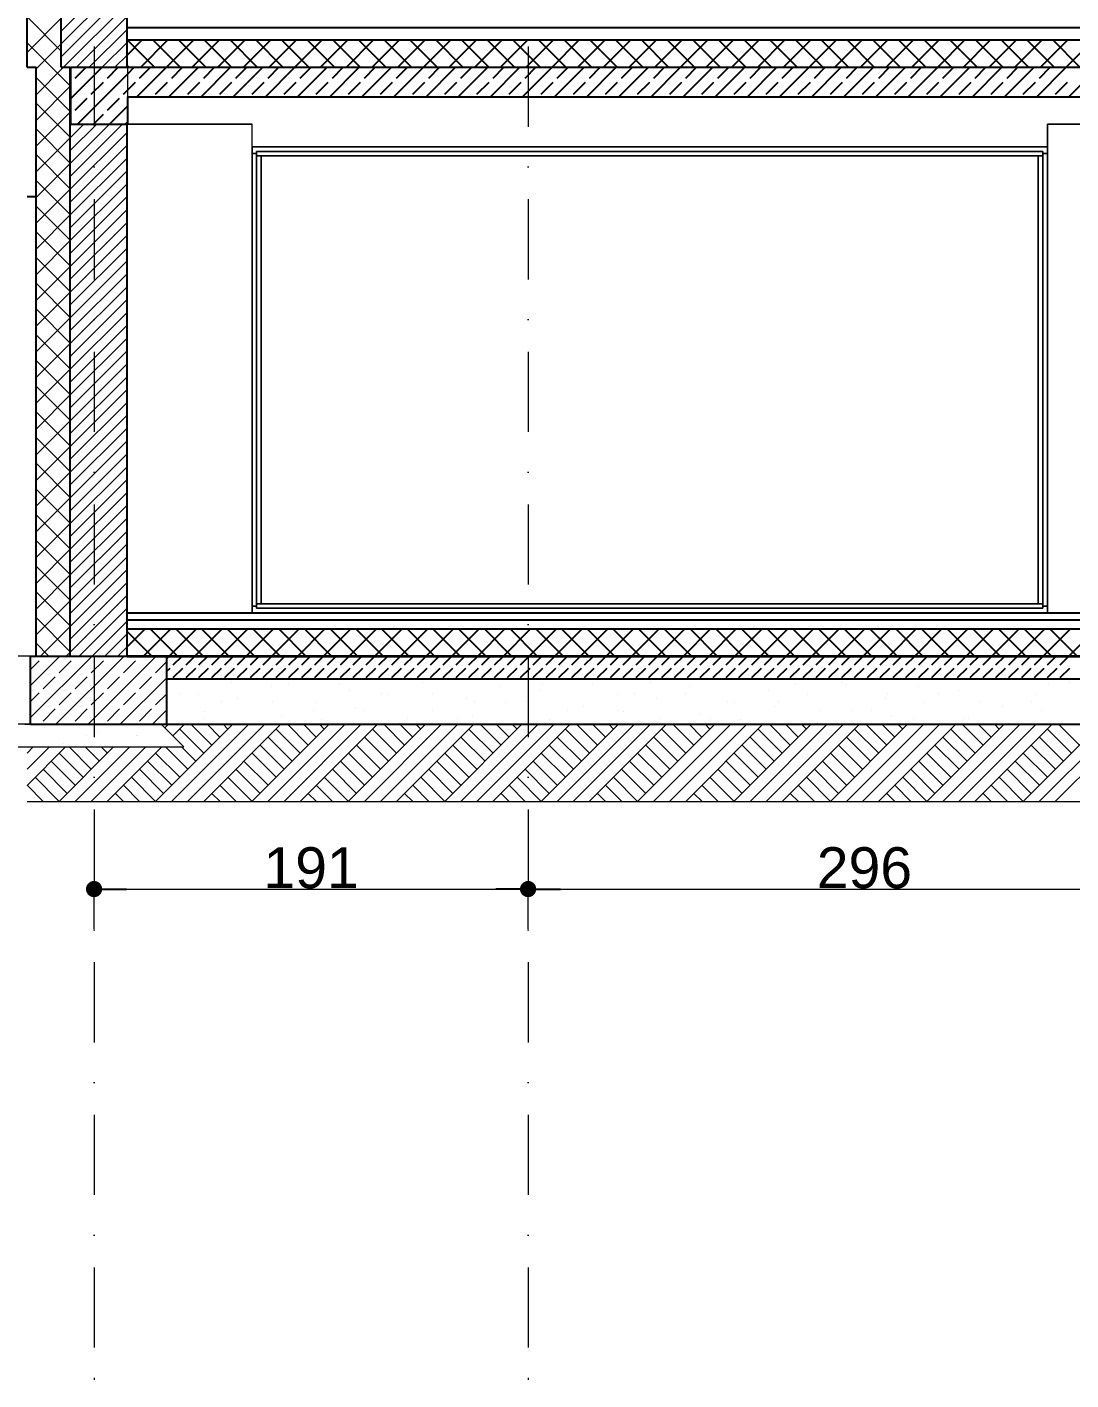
# Model space of a CAD drawing. Header units: millimetres. Extents: x 4647 to 73915, y -13612 to -8141.
# Drawn here: x 22113 to 22573, y -11671 to -11076 of the extents above; entities that cross this region are included whole.
import ezdxf
from ezdxf.enums import TextEntityAlignment as Align

# ---------------------------------------------------------------- set-up
doc = ezdxf.new("R2010")
doc.units = ezdxf.units.MM
doc.linetypes.add('Kropki i Kreski', pattern=[67.027776, 35.277777, -17.638888, 0, -14.111111])
doc.layers.add('a_wymiary', color=250, linetype='Continuous', lineweight=9)
doc.layers.add('Konstrukcja - Siatka mod_Nr_Pióra__1', color=7, linetype='Continuous', lineweight=5)
for name, color, linetype in [('Konstrukcja - Siatka mod', 7, 'Continuous'), ('Konstrukcja - wieńce', 7, 'Continuous'), ('Konstrukcja - Ściany zew', 7, 'Continuous'), ('Okna ArchiCADa', 7, 'Continuous'), ('Sytuacja - Teren', 7, 'Continuous'), ('WIDOK', 7, 'Continuous'), ('Wymiarowanie - Ogólne', 7, 'Continuous')]:
    doc.layers.add(name, color=color, linetype=linetype)
doc.layers.add('Konstrukcja - Siatka mod_Nr_Pióra__4', color=7, linetype='Continuous', lineweight=5, true_color=0x029e21)
doc.styles.add('GENERATED_STYLE_1', font='arialbd.ttf')
doc.styles.add('GENERATED_STYLE_3', font='arial.ttf')

# ---------------------------------------------------------------- blocks, each defined once
blk = doc.blocks.new('ARROWHEAD_11')
at = {"linetype": 'Continuous'}
blk.add_line((0, 0), (-1, 0), dxfattribs=at)
at = {"linetype": 'Continuous', "const_width": 0.25, "flags": 128}
blk.add_lwpolyline([(-0.125, 0, 1), (0.125, 0, 1)], format="xyb", close=True, dxfattribs=at)
blk = doc.blocks.new('Standardowy znacznik siatki_3')
at = {"layer": 'Konstrukcja - Siatka mod_Nr_Pióra__4', "linetype": 'Kropki i Kreski'}
for p, q in [((1, 0), (1660.6, 0)), ((1660.6, 0), (1661.6, 0))]:
    blk.add_line(p, q, dxfattribs=at)
at = {"layer": 'Konstrukcja - Siatka mod_Nr_Pióra__1', "style": 'GENERATED_STYLE_1'}
blk.add_attdef('AC_MarkerText_1', text='', height=18, rotation=90, dxfattribs=at).set_placement((-6.71, -6.83), align=Align.BOTTOM_LEFT)
blk = doc.blocks.new('Standardowy znacznik siatki_8')
at = {"layer": 'Konstrukcja - Siatka mod_Nr_Pióra__4', "linetype": 'Kropki i Kreski'}
for p, q in [((1, 0), (1660.6, 0)), ((1660.6, 0), (1661.6, 0))]:
    blk.add_line(p, q, dxfattribs=at)
at = {"layer": 'Konstrukcja - Siatka mod_Nr_Pióra__1', "style": 'GENERATED_STYLE_1'}
blk.add_attdef('AC_MarkerText_1', text='', height=18, rotation=90, dxfattribs=at).set_placement((-6.71, -6.83), align=Align.BOTTOM_LEFT)

msp = doc.modelspace()

# ---------------------------------------------------------------- linework, layer by layer
at = {"layer": 'a_wymiary'}
for p, q in [((22157.44, -11093.57), (22132.44, -11093.57)), ((22132.44, -11093.57), (22132.44, -11118.57)), ((22157.44, -11118.57), (22157.44, -11093.57)), ((22212.14, -11106.57), (22157.44, -11106.57)), ((22157.44, -11106.57), (22157.44, -11118.57)), ((22562.14, -11106.57), (22212.14, -11106.57)), ((22617.14, -11106.57), (22562.14, -11106.57)), ((22132.44, -11118.57), (22157.44, -11118.57)), ((22212.14, -11118.57), (22157.14, -11118.57)), ((22157.14, -11118.57), (22157.14, -11333.57)), ((22157.44, -11118.57), (22212.14, -11118.57)), ((22212.14, -11333.57), (22212.14, -11118.57)), ((22562.14, -11118.57), (22617.14, -11118.57)), ((22562.14, -11118.57), (22562.14, -11333.57)), ((22617.14, -11118.57), (22562.14, -11118.57)), ((22562.14, -11128.57), (22212.14, -11128.57)), ((22212.14, -11128.57), (22212.14, -11131.57)), ((22212.14, -11128.57), (22562.14, -11128.57)), ((22562.14, -11131.57), (22562.14, -11128.57)), ((22212.14, -11131.57), (22214.14, -11131.57)), ((22214.14, -11131.57), (22212.14, -11131.57)), ((22212.14, -11131.57), (22212.14, -11330.57)), ((22214.14, -11130.57), (22214.14, -11132.57)), ((22560.14, -11130.57), (22214.14, -11130.57)), ((22214.14, -11131.57), (22214.14, -11130.57)), ((22214.14, -11130.57), (22560.14, -11130.57)), ((22214.14, -11330.57), (22214.14, -11131.57)), ((22214.14, -11132.57), (22216.14, -11132.57)), ((22216.14, -11132.57), (22214.14, -11132.57)), ((22214.14, -11132.57), (22214.14, -11329.57)), ((22558.14, -11132.57), (22216.14, -11132.57)), ((22216.14, -11132.57), (22216.14, -11329.57)), ((22216.14, -11132.57), (22558.14, -11132.57)), ((22216.14, -11329.57), (22216.14, -11132.57)), ((22558.14, -11329.57), (22558.14, -11132.57)), ((22558.14, -11132.57), (22560.14, -11132.57)), ((22560.14, -11132.57), (22558.14, -11132.57)), ((22558.14, -11132.57), (22558.14, -11329.57)), ((22560.14, -11132.57), (22560.14, -11130.57)), ((22560.14, -11130.57), (22560.14, -11131.57)), ((22560.14, -11131.57), (22562.14, -11131.57)), ((22562.14, -11131.57), (22560.14, -11131.57)), ((22560.14, -11131.57), (22560.14, -11330.57)), ((22560.14, -11329.57), (22560.14, -11132.57)), ((22562.14, -11330.57), (22562.14, -11131.57)), ((22117.14, -11150.57), (22113.14, -11150.57)), ((22117.14, -11178.57), (22117.14, -11150.57)), ((22117.14, -11352.57), (22117.14, -11178.57)), ((22214.14, -11330.57), (22212.14, -11330.57)), ((22212.14, -11330.57), (22212.14, -11333.57)), ((22212.14, -11330.57), (22214.14, -11330.57)), ((22216.14, -11329.57), (22214.14, -11329.57)), ((22214.14, -11329.57), (22214.14, -11331.57)), ((22214.14, -11329.57), (22216.14, -11329.57)), ((22214.14, -11331.57), (22214.14, -11330.57)), ((22216.14, -11329.57), (22558.14, -11329.57)), ((22558.14, -11329.57), (22216.14, -11329.57)), ((22560.14, -11329.57), (22558.14, -11329.57)), ((22558.14, -11329.57), (22560.14, -11329.57)), ((22560.14, -11331.57), (22560.14, -11329.57)), ((22562.14, -11330.57), (22560.14, -11330.57)), ((22560.14, -11330.57), (22560.14, -11331.57)), ((22560.14, -11330.57), (22562.14, -11330.57)), ((22562.14, -11333.57), (22562.14, -11330.57)), ((22157.14, -11333.57), (22212.14, -11333.57)), ((22212.14, -11333.57), (22562.14, -11333.57)), ((22214.14, -11331.57), (22560.14, -11331.57)), ((22560.14, -11331.57), (22214.14, -11331.57)), ((22562.14, -11333.57), (22617.14, -11333.57)), ((22114.64, -11382.57), (22114.64, -11352.57)), ((22114.64, -11352.57), (22117.14, -11352.57)), ((22113.14, -11382.57), (22114.64, -11382.57))]:
    msp.add_line(p, q, dxfattribs=at)
at = {"layer": 'Konstrukcja - wieńce'}
for p, q in [((22132.44, -11093.57), (22157.14, -11093.57)), ((22132.44, -11118.57), (22132.44, -11093.57)), ((22157.44, -11118.57), (22157.44, -11106.57)), ((22132.44, -11118.57), (22157.44, -11118.57))]:
    msp.add_line(p, q, dxfattribs=at)
at = {"layer": 'Konstrukcja - wieńce', "linetype": 'Continuous'}
for p, q in [((22132.44, -11107.31), (22146.18, -11093.57)), ((22134.36, -11098.32), (22139.11, -11093.57)), ((22135.33, -11118.57), (22157.44, -11096.45)), ((22148.51, -11098.32), (22153.25, -11093.57)), ((22132.44, -11100.24), (22132.6, -11100.09)), ((22141.43, -11105.39), (22146.74, -11100.09)), ((22155.58, -11105.39), (22157.44, -11103.52)), ((22134.36, -11112.46), (22139.67, -11107.16)), ((22148.51, -11112.46), (22153.81, -11107.16)), ((22149.47, -11118.57), (22157.44, -11110.59)), ((22132.44, -11114.38), (22132.6, -11114.23)), ((22142.4, -11118.57), (22146.74, -11114.23)), ((22156.54, -11118.57), (22157.44, -11117.66))]:
    msp.add_line(p, q, dxfattribs=at)
at = {"layer": 'Konstrukcja - wieńce', "color": 132, "lineweight": 20}
for p, q in [((22212.14, -11118.57), (22157.44, -11118.57)), ((22212.14, -11128.57), (22212.14, -11118.57)), ((22562.14, -11118.57), (22617.14, -11118.57)), ((22562.14, -11128.57), (22562.14, -11118.57)), ((22562.14, -11128.57), (22212.14, -11128.57))]:
    msp.add_line(p, q, dxfattribs=at)
at = {"layer": 'Konstrukcja - Ściany zew'}
for p, q in [((22113.14, -11093.57), (22113.14, -10978.57)), ((22128.14, -11093.57), (22128.14, -10978.57)), ((22128.14, -11093.57), (22128.14, -10978.57)), ((22157.14, -11093.57), (22157.14, -10978.57)), ((22113.14, -11093.57), (22117.14, -11093.57)), ((22117.14, -11352.57), (22117.14, -11093.57)), ((22128.14, -11093.57), (22132.14, -11093.57)), ((22128.14, -11093.57), (22132.14, -11093.57)), ((22132.14, -11352.57), (22132.14, -11093.57)), ((22132.14, -11352.57), (22132.14, -11093.57)), ((22132.44, -11093.57), (22157.14, -11093.57)), ((22132.44, -11118.57), (22132.44, -11093.57)), ((22132.44, -11118.57), (22157.14, -11118.57)), ((22157.14, -11352.57), (22157.14, -11118.57)), ((22114.64, -11352.57), (22174.64, -11352.57)), ((22114.64, -11382.57), (22114.64, -11352.57)), ((22117.14, -11352.57), (22132.14, -11352.57)), ((22132.14, -11352.57), (22157.14, -11352.57)), ((22174.64, -11382.57), (22174.64, -11352.57)), ((22114.64, -11382.57), (22174.64, -11382.57))]:
    msp.add_line(p, q, dxfattribs=at)
at = {"layer": 'Konstrukcja - Ściany zew', "color": 251, "linetype": 'Continuous', "lineweight": 15}
for p, q in [((22128.14, -11077.67), (22157.14, -11048.67)), ((22128.14, -11083.32), (22157.14, -11054.32)), ((22128.14, -11088.98), (22157.14, -11059.98)), ((22129.21, -11093.57), (22157.14, -11065.64)), ((22128.14, -11086.44), (22113.14, -11071.44)), ((22113.14, -11087.01), (22128.14, -11072.01)), ((22134.87, -11093.57), (22157.14, -11071.29)), ((22140.53, -11093.57), (22157.14, -11076.95)), ((22123.96, -11093.57), (22113.14, -11082.76)), ((22117.9, -11093.57), (22128.14, -11083.32)), ((22146.18, -11093.57), (22157.14, -11082.61)), ((22151.84, -11093.57), (22157.14, -11088.26)), ((22117.14, -11094.32), (22117.9, -11093.57)), ((22117.14, -11105.64), (22129.21, -11093.57)), ((22132.14, -11113.07), (22117.14, -11098.07)), ((22132.14, -11101.75), (22123.96, -11093.57)), ((22132.14, -11096.29), (22132.44, -11095.99)), ((22117.14, -11116.95), (22132.14, -11101.95)), ((22132.14, -11101.95), (22132.44, -11101.65)), ((22132.14, -11124.38), (22117.14, -11109.38)), ((22132.14, -11107.61), (22132.44, -11107.31)), ((22117.14, -11128.26), (22132.14, -11113.26)), ((22132.14, -11113.26), (22132.44, -11112.96)), ((22132.14, -11135.7), (22117.14, -11120.7)), ((22132.14, -11118.92), (22132.5, -11118.57)), ((22132.14, -11124.58), (22138.15, -11118.57)), ((22132.14, -11130.24), (22143.81, -11118.57)), ((22132.14, -11135.89), (22149.47, -11118.57)), ((22132.14, -11141.55), (22155.12, -11118.57)), ((22132.14, -11147.21), (22157.14, -11122.21)), ((22117.14, -11139.58), (22132.14, -11124.58)), ((22132.14, -11152.86), (22157.14, -11127.86)), ((22132.14, -11147.01), (22117.14, -11132.01)), ((22132.14, -11158.52), (22157.14, -11133.52)), ((22117.14, -11150.89), (22132.14, -11135.89)), ((22132.14, -11164.18), (22157.14, -11139.18)), ((22132.14, -11158.32), (22117.14, -11143.32)), ((22132.14, -11169.83), (22157.14, -11144.83)), ((22117.14, -11162.21), (22132.14, -11147.21)), ((22132.14, -11175.49), (22157.14, -11150.49)), ((22132.14, -11169.64), (22117.14, -11154.64)), ((22117.14, -11173.52), (22132.14, -11158.52)), ((22132.14, -11181.15), (22157.14, -11156.15)), ((22132.14, -11186.8), (22157.14, -11161.8)), ((22132.14, -11180.95), (22117.14, -11165.95)), ((22117.14, -11184.83), (22132.14, -11169.83)), ((22132.14, -11192.46), (22157.14, -11167.46)), ((22132.14, -11198.12), (22157.14, -11173.12)), ((22132.14, -11192.26), (22117.14, -11177.26)), ((22117.14, -11196.15), (22132.14, -11181.15)), ((22132.14, -11203.77), (22157.14, -11178.77)), ((22132.14, -11209.43), (22157.14, -11184.43)), ((22132.14, -11203.58), (22117.14, -11188.58)), ((22117.14, -11207.46), (22132.14, -11192.46)), ((22132.14, -11215.09), (22157.14, -11190.09)), ((22132.14, -11214.89), (22117.14, -11199.89)), ((22132.14, -11220.75), (22157.14, -11195.75)), ((22117.14, -11218.77), (22132.14, -11203.77)), ((22132.14, -11226.4), (22157.14, -11201.4)), ((22132.14, -11226.21), (22117.14, -11211.21)), ((22132.14, -11232.06), (22157.14, -11207.06)), ((22117.14, -11230.09), (22132.14, -11215.09)), ((22132.14, -11237.72), (22157.14, -11212.72)), ((22132.14, -11237.52), (22117.14, -11222.52)), ((22132.14, -11243.37), (22157.14, -11218.37)), ((22117.14, -11241.4), (22132.14, -11226.4)), ((22132.14, -11249.03), (22157.14, -11224.03)), ((22132.14, -11254.69), (22157.14, -11229.69)), ((22132.14, -11248.83), (22117.14, -11233.83)), ((22132.14, -11260.34), (22157.14, -11235.34)), ((22117.14, -11252.72), (22132.14, -11237.72)), ((22132.14, -11266), (22157.14, -11241)), ((22132.14, -11260.15), (22117.14, -11245.15)), ((22132.14, -11271.66), (22157.14, -11246.66)), ((22117.14, -11264.03), (22132.14, -11249.03)), ((22132.14, -11277.31), (22157.14, -11252.31)), ((22132.14, -11271.46), (22117.14, -11256.46)), ((22132.14, -11282.97), (22157.14, -11257.97)), ((22117.14, -11275.34), (22132.14, -11260.34)), ((22132.14, -11288.63), (22157.14, -11263.63)), ((22132.14, -11282.77), (22117.14, -11267.77)), ((22132.14, -11294.28), (22157.14, -11269.28)), ((22117.14, -11286.66), (22132.14, -11271.66)), ((22132.14, -11299.94), (22157.14, -11274.94)), ((22132.14, -11294.09), (22117.14, -11279.09)), ((22117.14, -11297.97), (22132.14, -11282.97)), ((22132.14, -11305.6), (22157.14, -11280.6)), ((22132.14, -11311.25), (22157.14, -11286.25)), ((22132.14, -11305.4), (22117.14, -11290.4)), ((22117.14, -11309.28), (22132.14, -11294.28)), ((22132.14, -11316.91), (22157.14, -11291.91)), ((22132.14, -11322.57), (22157.14, -11297.57)), ((22132.14, -11316.72), (22117.14, -11301.72)), ((22117.14, -11320.6), (22132.14, -11305.6)), ((22132.14, -11328.23), (22157.14, -11303.23)), ((22132.14, -11328.03), (22117.14, -11313.03)), ((22132.14, -11333.88), (22157.14, -11308.88)), ((22117.14, -11331.91), (22132.14, -11316.91)), ((22132.14, -11339.54), (22157.14, -11314.54)), ((22132.14, -11339.34), (22117.14, -11324.34)), ((22132.14, -11345.2), (22157.14, -11320.2)), ((22117.14, -11343.23), (22132.14, -11328.23)), ((22132.14, -11350.85), (22157.14, -11325.85)), ((22132.14, -11350.66), (22117.14, -11335.66)), ((22136.09, -11352.57), (22157.14, -11331.51)), ((22119.11, -11352.57), (22132.14, -11339.54)), ((22141.74, -11352.57), (22157.14, -11337.17)), ((22147.4, -11352.57), (22157.14, -11342.82)), ((22122.74, -11352.57), (22117.14, -11346.97)), ((22153.06, -11352.57), (22157.14, -11348.48)), ((22114.64, -11365.52), (22127.6, -11352.57)), ((22114.64, -11379.67), (22141.74, -11352.57)), ((22114.64, -11358.45), (22118.45, -11354.64)), ((22120.22, -11352.88), (22120.53, -11352.57)), ((22125.88, -11382.57), (22155.88, -11352.57)), ((22127.29, -11359.95), (22132.6, -11354.64)), ((22130.43, -11352.57), (22132.14, -11350.85)), ((22134.36, -11352.88), (22134.67, -11352.57)), ((22140.03, -11382.57), (22170.03, -11352.57)), ((22141.43, -11359.95), (22146.74, -11354.64)), ((22148.51, -11352.88), (22148.81, -11352.57)), ((22155.58, -11359.95), (22160.88, -11354.64)), ((22162.65, -11352.88), (22162.96, -11352.57)), ((22169.72, -11359.95), (22174.64, -11355.02)), ((22120.22, -11367.02), (22125.53, -11361.71)), ((22134.36, -11367.02), (22139.67, -11361.71)), ((22148.51, -11367.02), (22153.81, -11361.71)), ((22154.17, -11382.57), (22174.64, -11362.09)), ((22162.65, -11367.02), (22167.95, -11361.71)), ((22114.64, -11372.6), (22118.45, -11368.79)), ((22127.29, -11374.09), (22132.6, -11368.79)), ((22141.43, -11374.09), (22146.74, -11368.79)), ((22155.58, -11374.09), (22160.88, -11368.79)), ((22169.72, -11374.09), (22174.64, -11369.16)), ((22120.22, -11381.16), (22125.53, -11375.86)), ((22134.36, -11381.16), (22139.67, -11375.86)), ((22148.51, -11381.16), (22153.81, -11375.86)), ((22162.65, -11381.16), (22167.95, -11375.86)), ((22168.31, -11382.57), (22174.64, -11376.24)), ((22120.75, -11383.81), (22120.75, -11383.81)), ((22139.31, -11387.53), (22139.31, -11387.53)), ((22144.09, -11385.74), (22144.09, -11385.74)), ((22161.52, -11387.59), (22161.52, -11387.59)), ((22161.59, -11387.53), (22161.59, -11387.53)), ((22129.29, -11391.13), (22129.29, -11391.13)), ((22180.15, -11391.24), (22180.15, -11391.24))]:
    msp.add_line(p, q, dxfattribs=at)
at = {"layer": 'Konstrukcja - Ściany zew', "color": 8, "lineweight": 13}
for p, q in [((22112.14, -11382.57), (22172.14, -11382.57)), ((22182.14, -11392.57), (22172.14, -11382.57)), ((22102.14, -11392.57), (22182.14, -11392.57))]:
    msp.add_line(p, q, dxfattribs=at)
at = {"layer": 'Okna ArchiCADa', "color": 251, "lineweight": 15}
for p, q in [((22212.14, -11128.57), (22212.14, -11333.57)), ((22562.14, -11333.57), (22562.14, -11128.57))]:
    msp.add_line(p, q, dxfattribs=at)
at = {"layer": 'Okna ArchiCADa', "color": 30, "lineweight": 18}
for p, q in [((22214.14, -11130.57), (22214.14, -11132.57)), ((22560.14, -11130.57), (22214.14, -11130.57)), ((22214.14, -11132.57), (22214.14, -11329.57)), ((22216.14, -11132.57), (22558.14, -11132.57)), ((22216.14, -11329.57), (22216.14, -11132.57)), ((22558.14, -11132.57), (22558.14, -11329.57)), ((22560.14, -11132.57), (22560.14, -11130.57)), ((22560.14, -11329.57), (22560.14, -11132.57)), ((22214.14, -11329.57), (22214.14, -11331.57)), ((22558.14, -11329.57), (22216.14, -11329.57)), ((22560.14, -11331.57), (22560.14, -11329.57)), ((22214.14, -11331.57), (22560.14, -11331.57))]:
    msp.add_line(p, q, dxfattribs=at)
at = {"layer": 'Sytuacja - Teren'}
msp.add_line((22117.14, -11150.57), (22113.14, -11150.57), dxfattribs=at)
at = {"layer": 'Sytuacja - Teren', "color": 41, "linetype": 'Continuous', "lineweight": 13}
for p, q in [((22169.67, -11416.57), (22203.67, -11382.57)), ((22173.76, -11384.19), (22175.38, -11382.57)), ((22176.74, -11416.57), (22210.74, -11382.57)), ((22177.3, -11387.72), (22182.45, -11382.57)), ((22183.81, -11416.57), (22217.81, -11382.57)), ((22194.47, -11391.77), (22185.27, -11382.57)), ((22190.88, -11416.57), (22224.88, -11382.57)), ((22198, -11388.23), (22192.34, -11382.57)), ((22201.54, -11384.7), (22199.41, -11382.57)), ((22212.09, -11416.57), (22246.09, -11382.57)), ((22219.16, -11416.57), (22253.16, -11382.57)), ((22226.23, -11416.57), (22260.23, -11382.57)), ((22236.89, -11391.77), (22227.7, -11382.57)), ((22233.31, -11416.57), (22267.31, -11382.57)), ((22240.43, -11388.23), (22234.77, -11382.57)), ((22243.97, -11384.7), (22241.84, -11382.57)), ((22254.52, -11416.57), (22288.52, -11382.57)), ((22261.59, -11416.57), (22295.59, -11382.57)), ((22268.66, -11416.57), (22302.66, -11382.57)), ((22279.32, -11391.77), (22270.12, -11382.57)), ((22275.73, -11416.57), (22309.73, -11382.57)), ((22282.86, -11388.23), (22277.19, -11382.57)), ((22286.39, -11384.7), (22284.26, -11382.57)), ((22296.95, -11416.57), (22330.95, -11382.57)), ((22304.02, -11416.57), (22338.02, -11382.57)), ((22311.09, -11416.57), (22345.09, -11382.57)), ((22321.75, -11391.77), (22312.55, -11382.57)), ((22318.16, -11416.57), (22352.16, -11382.57)), ((22325.28, -11388.23), (22319.62, -11382.57)), ((22328.82, -11384.7), (22326.69, -11382.57)), ((22339.37, -11416.57), (22373.37, -11382.57)), ((22346.44, -11416.57), (22380.44, -11382.57)), ((22353.51, -11416.57), (22387.51, -11382.57)), ((22364.17, -11391.77), (22354.98, -11382.57)), ((22360.58, -11416.57), (22394.58, -11382.57)), ((22367.71, -11388.23), (22362.05, -11382.57)), ((22371.24, -11384.7), (22369.12, -11382.57)), ((22381.8, -11416.57), (22415.8, -11382.57)), ((22388.87, -11416.57), (22422.87, -11382.57)), ((22395.94, -11416.57), (22429.94, -11382.57)), ((22406.6, -11391.77), (22397.4, -11382.57)), ((22403.01, -11416.57), (22437.01, -11382.57)), ((22410.14, -11388.23), (22404.47, -11382.57)), ((22413.67, -11384.7), (22411.54, -11382.57)), ((22424.22, -11416.57), (22458.22, -11382.57)), ((22431.3, -11416.57), (22465.3, -11382.57)), ((22438.37, -11416.57), (22472.37, -11382.57)), ((22449.03, -11391.77), (22439.83, -11382.57)), ((22445.44, -11416.57), (22479.44, -11382.57)), ((22452.56, -11388.23), (22446.9, -11382.57)), ((22456.1, -11384.7), (22453.97, -11382.57)), ((22466.65, -11416.57), (22500.65, -11382.57)), ((22473.72, -11416.57), (22507.72, -11382.57)), ((22480.79, -11416.57), (22514.79, -11382.57)), ((22491.45, -11391.77), (22482.25, -11382.57)), ((22487.86, -11416.57), (22521.86, -11382.57)), ((22494.99, -11388.23), (22489.33, -11382.57)), ((22498.52, -11384.7), (22496.4, -11382.57)), ((22509.08, -11416.57), (22543.08, -11382.57)), ((22516.15, -11416.57), (22550.15, -11382.57)), ((22523.22, -11416.57), (22557.22, -11382.57)), ((22533.88, -11391.77), (22524.68, -11382.57)), ((22530.29, -11416.57), (22564.29, -11382.57)), ((22537.41, -11388.23), (22531.75, -11382.57)), ((22540.95, -11384.7), (22538.82, -11382.57)), ((22551.5, -11416.57), (22585.5, -11382.57)), ((22558.57, -11416.57), (22592.57, -11382.57)), ((22576.31, -11391.77), (22567.11, -11382.57)), ((22190.93, -11395.3), (22180.33, -11384.7)), ((22229.82, -11398.84), (22219.22, -11388.23)), ((22233.36, -11395.3), (22222.75, -11384.7)), ((22272.25, -11398.84), (22261.64, -11388.23)), ((22275.79, -11395.3), (22265.18, -11384.7)), ((22314.68, -11398.84), (22304.07, -11388.23)), ((22318.21, -11395.3), (22307.61, -11384.7)), ((22357.1, -11398.84), (22346.5, -11388.23)), ((22360.64, -11395.3), (22350.03, -11384.7)), ((22399.53, -11398.84), (22388.92, -11388.23)), ((22403.06, -11395.3), (22392.46, -11384.7)), ((22441.96, -11398.84), (22431.35, -11388.23)), ((22445.49, -11395.3), (22434.88, -11384.7)), ((22484.38, -11398.84), (22473.78, -11388.23)), ((22487.92, -11395.3), (22477.31, -11384.7)), ((22526.81, -11398.84), (22516.2, -11388.23)), ((22530.34, -11395.3), (22519.74, -11384.7)), ((22569.23, -11398.84), (22558.63, -11388.23)), ((22572.77, -11395.3), (22562.16, -11384.7)), ((22113.14, -11409.45), (22130.03, -11392.57)), ((22113.14, -11402.38), (22122.96, -11392.57)), ((22113.14, -11395.31), (22115.88, -11392.57)), ((22127.24, -11416.57), (22151.24, -11392.57)), ((22137.9, -11405.91), (22127.29, -11395.3)), ((22141.43, -11402.37), (22131.63, -11392.57)), ((22134.31, -11416.57), (22158.31, -11392.57)), ((22144.97, -11398.84), (22138.7, -11392.57)), ((22141.38, -11416.57), (22165.38, -11392.57)), ((22148.51, -11395.3), (22145.77, -11392.57)), ((22148.45, -11416.57), (22172.45, -11392.57)), ((22180.33, -11405.91), (22169.72, -11395.3)), ((22183.86, -11402.37), (22174.06, -11392.57)), ((22187.4, -11398.84), (22181.13, -11392.57)), ((22222.75, -11405.91), (22212.15, -11395.3)), ((22226.29, -11402.37), (22215.68, -11391.77)), ((22265.18, -11405.91), (22254.57, -11395.3)), ((22268.71, -11402.37), (22258.11, -11391.77)), ((22307.61, -11405.91), (22297, -11395.3)), ((22311.14, -11402.37), (22300.53, -11391.77)), ((22350.03, -11405.91), (22339.42, -11395.3)), ((22353.57, -11402.37), (22342.96, -11391.77)), ((22392.46, -11405.91), (22381.85, -11395.3)), ((22395.99, -11402.37), (22385.39, -11391.77)), ((22434.88, -11405.91), (22424.28, -11395.3)), ((22438.42, -11402.37), (22427.81, -11391.77)), ((22477.31, -11405.91), (22466.7, -11395.3)), ((22480.85, -11402.37), (22470.24, -11391.77)), ((22519.74, -11405.91), (22509.13, -11395.3)), ((22523.27, -11402.37), (22512.67, -11391.77)), ((22562.16, -11405.91), (22551.56, -11395.3)), ((22565.7, -11402.37), (22555.09, -11391.77)), ((22565.65, -11416.57), (22589.65, -11392.57)), ((22130.83, -11412.98), (22120.22, -11402.37)), ((22134.36, -11409.44), (22123.76, -11398.84)), ((22173.25, -11412.98), (22162.65, -11402.37)), ((22176.79, -11409.44), (22166.18, -11398.84)), ((22215.68, -11412.98), (22205.07, -11402.37)), ((22219.22, -11409.44), (22208.61, -11398.84)), ((22258.11, -11412.98), (22247.5, -11402.37)), ((22261.64, -11409.44), (22251.04, -11398.84)), ((22300.53, -11412.98), (22289.93, -11402.37)), ((22304.07, -11409.44), (22293.46, -11398.84)), ((22342.96, -11412.98), (22332.35, -11402.37)), ((22346.5, -11409.44), (22335.89, -11398.84)), ((22385.39, -11412.98), (22374.78, -11402.37)), ((22388.92, -11409.44), (22378.32, -11398.84)), ((22427.81, -11412.98), (22417.21, -11402.37)), ((22431.35, -11409.44), (22420.74, -11398.84)), ((22470.24, -11412.98), (22459.63, -11402.37)), ((22473.78, -11409.44), (22463.17, -11398.84)), ((22512.67, -11412.98), (22502.06, -11402.37)), ((22516.2, -11409.44), (22505.59, -11398.84)), ((22555.09, -11412.98), (22544.49, -11402.37)), ((22558.63, -11409.44), (22548.02, -11398.84)), ((22127.29, -11416.52), (22116.69, -11405.91)), ((22169.72, -11416.52), (22159.11, -11405.91)), ((22212.15, -11416.52), (22201.54, -11405.91)), ((22254.57, -11416.52), (22243.97, -11405.91)), ((22297, -11416.52), (22286.39, -11405.91)), ((22339.42, -11416.52), (22328.82, -11405.91)), ((22381.85, -11416.52), (22371.24, -11405.91)), ((22424.28, -11416.52), (22413.67, -11405.91)), ((22466.7, -11416.52), (22456.1, -11405.91)), ((22509.13, -11416.52), (22498.52, -11405.91)), ((22551.56, -11416.52), (22540.95, -11405.91)), ((22120.27, -11416.57), (22113.15, -11409.44)), ((22155.63, -11416.57), (22152.04, -11412.98)), ((22162.7, -11416.57), (22155.58, -11409.44)), ((22198.06, -11416.57), (22194.47, -11412.98)), ((22205.13, -11416.57), (22198, -11409.44)), ((22240.48, -11416.57), (22236.89, -11412.98)), ((22247.55, -11416.57), (22240.43, -11409.44)), ((22282.91, -11416.57), (22279.32, -11412.98)), ((22289.98, -11416.57), (22282.86, -11409.44)), ((22325.34, -11416.57), (22321.75, -11412.98)), ((22332.41, -11416.57), (22325.28, -11409.44)), ((22367.76, -11416.57), (22364.17, -11412.98)), ((22374.83, -11416.57), (22367.71, -11409.44)), ((22410.19, -11416.57), (22406.6, -11412.98)), ((22417.26, -11416.57), (22410.14, -11409.44)), ((22452.62, -11416.57), (22449.03, -11412.98)), ((22459.69, -11416.57), (22452.56, -11409.44)), ((22495.04, -11416.57), (22491.45, -11412.98)), ((22502.11, -11416.57), (22494.99, -11409.44)), ((22537.47, -11416.57), (22533.88, -11412.98)), ((22544.54, -11416.57), (22537.41, -11409.44)), ((22113.2, -11416.57), (22113.14, -11416.51)), ((22148.56, -11416.57), (22148.51, -11416.52)), ((22190.99, -11416.57), (22190.93, -11416.52)), ((22233.41, -11416.57), (22233.36, -11416.52)), ((22275.84, -11416.57), (22275.79, -11416.52)), ((22318.26, -11416.57), (22318.21, -11416.52)), ((22360.69, -11416.57), (22360.64, -11416.52)), ((22403.12, -11416.57), (22403.06, -11416.52)), ((22445.54, -11416.57), (22445.49, -11416.52)), ((22487.97, -11416.57), (22487.92, -11416.52)), ((22530.4, -11416.57), (22530.34, -11416.52))]:
    msp.add_line(p, q, dxfattribs=at)
at = {"layer": 'Sytuacja - Teren', "color": 53, "lineweight": 13}
for p, q in [((22172.14, -11382.57), (22599.64, -11382.57)), ((22182.14, -11392.57), (22172.14, -11382.57)), ((22113.14, -11392.57), (22182.14, -11392.57)), ((22113.14, -11416.57), (23423.14, -11416.57))]:
    msp.add_line(p, q, dxfattribs=at)
at = {"layer": 'WIDOK'}
for p, q in [((22157.14, -11076.07), (22157.14, -11073.57)), ((22157.14, -11076.07), (23379.14, -11076.07)), ((22157.14, -11081.57), (22157.14, -11076.07)), ((22157.14, -11076.07), (23379.14, -11076.07)), ((22157.14, -11081.57), (23379.14, -11081.57)), ((22157.14, -11081.57), (23379.14, -11081.57)), ((22157.14, -11093.57), (22157.14, -11081.57)), ((22157.14, -11093.57), (22157.44, -11093.57)), ((22157.44, -11093.57), (23378.84, -11093.57)), ((22157.44, -11093.57), (23378.84, -11093.57)), ((22157.44, -11106.57), (23378.84, -11106.57)), ((22157.14, -11333.57), (22617.14, -11333.57)), ((22157.14, -11336.57), (22157.14, -11333.57)), ((22157.14, -11340.57), (22157.14, -11336.57)), ((22157.14, -11336.57), (22617.14, -11336.57)), ((22157.14, -11336.57), (22617.14, -11336.57)), ((22157.14, -11340.57), (22617.14, -11340.57)), ((22157.14, -11352.57), (22157.14, -11340.57)), ((22157.14, -11340.57), (22617.14, -11340.57)), ((22174.64, -11352.57), (22599.64, -11352.57)), ((22174.64, -11362.57), (22174.64, -11352.57)), ((22174.64, -11362.57), (22599.64, -11362.57)), ((22174.64, -11382.57), (22174.64, -11362.57)), ((22174.64, -11362.57), (22599.64, -11362.57)), ((22174.64, -11382.57), (22599.64, -11382.57))]:
    msp.add_line(p, q, dxfattribs=at)
at = {"layer": 'WIDOK', "linetype": 'Continuous'}
for p, q in [((22157.14, -11088.26), (22163.84, -11081.57)), ((22169.21, -11093.57), (22157.21, -11081.57)), ((22163.15, -11093.57), (22175.15, -11081.57)), ((22180.53, -11093.57), (22168.53, -11081.57)), ((22174.47, -11093.57), (22186.47, -11081.57)), ((22191.84, -11093.57), (22179.84, -11081.57)), ((22185.78, -11093.57), (22197.78, -11081.57)), ((22203.15, -11093.57), (22191.15, -11081.57)), ((22197.1, -11093.57), (22209.1, -11081.57)), ((22214.47, -11093.57), (22202.47, -11081.57)), ((22208.41, -11093.57), (22220.41, -11081.57)), ((22225.78, -11093.57), (22213.78, -11081.57)), ((22219.72, -11093.57), (22231.72, -11081.57)), ((22237.1, -11093.57), (22225.1, -11081.57)), ((22231.04, -11093.57), (22243.04, -11081.57)), ((22248.41, -11093.57), (22236.41, -11081.57)), ((22242.35, -11093.57), (22254.35, -11081.57)), ((22259.72, -11093.57), (22247.72, -11081.57)), ((22253.66, -11093.57), (22265.66, -11081.57)), ((22271.04, -11093.57), (22259.04, -11081.57)), ((22264.98, -11093.57), (22276.98, -11081.57)), ((22282.35, -11093.57), (22270.35, -11081.57)), ((22276.29, -11093.57), (22288.29, -11081.57)), ((22293.66, -11093.57), (22281.66, -11081.57)), ((22287.61, -11093.57), (22299.61, -11081.57)), ((22304.98, -11093.57), (22292.98, -11081.57)), ((22298.92, -11093.57), (22310.92, -11081.57)), ((22316.29, -11093.57), (22304.29, -11081.57)), ((22310.23, -11093.57), (22322.23, -11081.57)), ((22327.61, -11093.57), (22315.61, -11081.57)), ((22321.55, -11093.57), (22333.55, -11081.57)), ((22338.92, -11093.57), (22326.92, -11081.57)), ((22332.86, -11093.57), (22344.86, -11081.57)), ((22350.23, -11093.57), (22338.23, -11081.57)), ((22344.17, -11093.57), (22356.17, -11081.57)), ((22361.55, -11093.57), (22349.55, -11081.57)), ((22355.49, -11093.57), (22367.49, -11081.57)), ((22372.86, -11093.57), (22360.86, -11081.57)), ((22366.8, -11093.57), (22378.8, -11081.57)), ((22384.17, -11093.57), (22372.17, -11081.57)), ((22378.11, -11093.57), (22390.11, -11081.57)), ((22395.49, -11093.57), (22383.49, -11081.57)), ((22389.43, -11093.57), (22401.43, -11081.57)), ((22406.8, -11093.57), (22394.8, -11081.57)), ((22400.74, -11093.57), (22412.74, -11081.57)), ((22418.11, -11093.57), (22406.11, -11081.57)), ((22412.06, -11093.57), (22424.06, -11081.57)), ((22429.43, -11093.57), (22417.43, -11081.57)), ((22423.37, -11093.57), (22435.37, -11081.57)), ((22440.74, -11093.57), (22428.74, -11081.57)), ((22434.68, -11093.57), (22446.68, -11081.57)), ((22452.06, -11093.57), (22440.06, -11081.57)), ((22446, -11093.57), (22458, -11081.57)), ((22463.37, -11093.57), (22451.37, -11081.57)), ((22457.31, -11093.57), (22469.31, -11081.57)), ((22474.68, -11093.57), (22462.68, -11081.57)), ((22468.62, -11093.57), (22480.62, -11081.57)), ((22486, -11093.57), (22474, -11081.57)), ((22479.94, -11093.57), (22491.94, -11081.57)), ((22497.31, -11093.57), (22485.31, -11081.57)), ((22491.25, -11093.57), (22503.25, -11081.57)), ((22508.62, -11093.57), (22496.62, -11081.57)), ((22502.57, -11093.57), (22514.57, -11081.57)), ((22519.94, -11093.57), (22507.94, -11081.57)), ((22513.88, -11093.57), (22525.88, -11081.57)), ((22531.25, -11093.57), (22519.25, -11081.57)), ((22525.19, -11093.57), (22537.19, -11081.57)), ((22542.57, -11093.57), (22530.57, -11081.57)), ((22536.51, -11093.57), (22548.51, -11081.57)), ((22553.88, -11093.57), (22541.88, -11081.57)), ((22547.82, -11093.57), (22559.82, -11081.57)), ((22565.19, -11093.57), (22553.19, -11081.57)), ((22559.13, -11093.57), (22571.13, -11081.57)), ((22576.51, -11093.57), (22564.51, -11081.57)), ((22570.45, -11093.57), (22582.45, -11081.57)), ((22157.9, -11093.57), (22157.14, -11092.81)), ((22157.44, -11096.45), (22160.33, -11093.57)), ((22161.47, -11106.57), (22174.47, -11093.57)), ((22162.65, -11098.32), (22167.4, -11093.57)), ((22175.61, -11106.57), (22188.61, -11093.57)), ((22176.79, -11098.32), (22181.54, -11093.57)), ((22189.75, -11106.57), (22202.75, -11093.57)), ((22190.93, -11098.32), (22195.68, -11093.57)), ((22203.89, -11106.57), (22216.89, -11093.57)), ((22205.07, -11098.32), (22209.82, -11093.57)), ((22218.04, -11106.57), (22231.04, -11093.57)), ((22219.22, -11098.32), (22223.97, -11093.57)), ((22232.18, -11106.57), (22245.18, -11093.57)), ((22233.36, -11098.32), (22238.11, -11093.57)), ((22246.32, -11106.57), (22259.32, -11093.57)), ((22247.5, -11098.32), (22252.25, -11093.57)), ((22260.46, -11106.57), (22273.46, -11093.57)), ((22261.64, -11098.32), (22266.39, -11093.57)), ((22274.61, -11106.57), (22287.61, -11093.57)), ((22275.79, -11098.32), (22280.53, -11093.57)), ((22288.75, -11106.57), (22301.75, -11093.57)), ((22289.93, -11098.32), (22294.68, -11093.57)), ((22302.89, -11106.57), (22315.89, -11093.57)), ((22304.07, -11098.32), (22308.82, -11093.57)), ((22317.03, -11106.57), (22330.03, -11093.57)), ((22318.21, -11098.32), (22322.96, -11093.57)), ((22331.17, -11106.57), (22344.17, -11093.57)), ((22332.35, -11098.32), (22337.1, -11093.57)), ((22345.32, -11106.57), (22358.32, -11093.57)), ((22346.5, -11098.32), (22351.24, -11093.57)), ((22359.46, -11106.57), (22372.46, -11093.57)), ((22360.64, -11098.32), (22365.39, -11093.57)), ((22373.6, -11106.57), (22386.6, -11093.57)), ((22374.78, -11098.32), (22379.53, -11093.57)), ((22387.74, -11106.57), (22400.74, -11093.57)), ((22388.92, -11098.32), (22393.67, -11093.57)), ((22401.88, -11106.57), (22414.88, -11093.57)), ((22403.06, -11098.32), (22407.81, -11093.57)), ((22416.03, -11106.57), (22429.03, -11093.57)), ((22417.21, -11098.32), (22421.96, -11093.57)), ((22430.17, -11106.57), (22443.17, -11093.57)), ((22431.35, -11098.32), (22436.1, -11093.57)), ((22444.31, -11106.57), (22457.31, -11093.57)), ((22445.49, -11098.32), (22450.24, -11093.57)), ((22458.45, -11106.57), (22471.45, -11093.57)), ((22459.63, -11098.32), (22464.38, -11093.57)), ((22472.59, -11106.57), (22485.59, -11093.57)), ((22473.78, -11098.32), (22478.52, -11093.57)), ((22486.74, -11106.57), (22499.74, -11093.57)), ((22487.92, -11098.32), (22492.67, -11093.57)), ((22500.88, -11106.57), (22513.88, -11093.57)), ((22502.06, -11098.32), (22506.81, -11093.57)), ((22515.02, -11106.57), (22528.02, -11093.57)), ((22516.2, -11098.32), (22520.95, -11093.57)), ((22529.16, -11106.57), (22542.16, -11093.57)), ((22530.34, -11098.32), (22535.09, -11093.57)), ((22543.31, -11106.57), (22556.31, -11093.57)), ((22544.49, -11098.32), (22549.23, -11093.57)), ((22557.45, -11106.57), (22570.45, -11093.57)), ((22558.63, -11098.32), (22563.38, -11093.57)), ((22571.59, -11106.57), (22584.59, -11093.57)), ((22157.44, -11103.52), (22160.88, -11100.09)), ((22169.72, -11105.39), (22175.02, -11100.09)), ((22183.86, -11105.39), (22189.16, -11100.09)), ((22198, -11105.39), (22203.31, -11100.09)), ((22212.15, -11105.39), (22217.45, -11100.09)), ((22226.29, -11105.39), (22231.59, -11100.09)), ((22240.43, -11105.39), (22245.73, -11100.09)), ((22254.57, -11105.39), (22259.88, -11100.09)), ((22268.71, -11105.39), (22274.02, -11100.09)), ((22282.86, -11105.39), (22288.16, -11100.09)), ((22297, -11105.39), (22302.3, -11100.09)), ((22311.14, -11105.39), (22316.44, -11100.09)), ((22325.28, -11105.39), (22330.59, -11100.09)), ((22339.42, -11105.39), (22344.73, -11100.09)), ((22353.57, -11105.39), (22358.87, -11100.09)), ((22367.71, -11105.39), (22373.01, -11100.09)), ((22381.85, -11105.39), (22387.15, -11100.09)), ((22395.99, -11105.39), (22401.3, -11100.09)), ((22410.14, -11105.39), (22415.44, -11100.09)), ((22424.28, -11105.39), (22429.58, -11100.09)), ((22438.42, -11105.39), (22443.72, -11100.09)), ((22452.56, -11105.39), (22457.87, -11100.09)), ((22466.7, -11105.39), (22472.01, -11100.09)), ((22480.85, -11105.39), (22486.15, -11100.09)), ((22494.99, -11105.39), (22500.29, -11100.09)), ((22509.13, -11105.39), (22514.43, -11100.09)), ((22523.27, -11105.39), (22528.58, -11100.09)), ((22537.41, -11105.39), (22542.72, -11100.09)), ((22551.56, -11105.39), (22556.86, -11100.09)), ((22565.7, -11105.39), (22571, -11100.09)), ((22157.14, -11348.48), (22165.06, -11340.57)), ((22168, -11352.57), (22157.14, -11341.72)), ((22164.37, -11352.57), (22176.37, -11340.57)), ((22179.31, -11352.57), (22167.31, -11340.57)), ((22175.68, -11352.57), (22187.68, -11340.57)), ((22190.63, -11352.57), (22178.63, -11340.57)), ((22187, -11352.57), (22199, -11340.57)), ((22201.94, -11352.57), (22189.94, -11340.57)), ((22198.31, -11352.57), (22210.31, -11340.57)), ((22213.25, -11352.57), (22201.25, -11340.57)), ((22209.62, -11352.57), (22221.62, -11340.57)), ((22224.57, -11352.57), (22212.57, -11340.57)), ((22220.94, -11352.57), (22232.94, -11340.57)), ((22235.88, -11352.57), (22223.88, -11340.57)), ((22232.25, -11352.57), (22244.25, -11340.57)), ((22247.19, -11352.57), (22235.19, -11340.57)), ((22243.57, -11352.57), (22255.57, -11340.57)), ((22258.51, -11352.57), (22246.51, -11340.57)), ((22254.88, -11352.57), (22266.88, -11340.57)), ((22269.82, -11352.57), (22257.82, -11340.57)), ((22266.19, -11352.57), (22278.19, -11340.57)), ((22281.13, -11352.57), (22269.13, -11340.57)), ((22277.51, -11352.57), (22289.51, -11340.57)), ((22292.45, -11352.57), (22280.45, -11340.57)), ((22288.82, -11352.57), (22300.82, -11340.57)), ((22303.76, -11352.57), (22291.76, -11340.57)), ((22300.13, -11352.57), (22312.13, -11340.57)), ((22315.08, -11352.57), (22303.08, -11340.57)), ((22311.45, -11352.57), (22323.45, -11340.57)), ((22326.39, -11352.57), (22314.39, -11340.57)), ((22322.76, -11352.57), (22334.76, -11340.57)), ((22337.7, -11352.57), (22325.7, -11340.57)), ((22334.08, -11352.57), (22346.08, -11340.57)), ((22349.02, -11352.57), (22337.02, -11340.57)), ((22345.39, -11352.57), (22357.39, -11340.57)), ((22360.33, -11352.57), (22348.33, -11340.57)), ((22356.7, -11352.57), (22368.7, -11340.57)), ((22371.64, -11352.57), (22359.64, -11340.57)), ((22368.02, -11352.57), (22380.02, -11340.57)), ((22382.96, -11352.57), (22370.96, -11340.57)), ((22379.33, -11352.57), (22391.33, -11340.57)), ((22394.27, -11352.57), (22382.27, -11340.57)), ((22390.64, -11352.57), (22402.64, -11340.57)), ((22405.59, -11352.57), (22393.59, -11340.57)), ((22401.96, -11352.57), (22413.96, -11340.57)), ((22416.9, -11352.57), (22404.9, -11340.57)), ((22413.27, -11352.57), (22425.27, -11340.57)), ((22428.21, -11352.57), (22416.21, -11340.57)), ((22424.58, -11352.57), (22436.58, -11340.57)), ((22439.53, -11352.57), (22427.53, -11340.57)), ((22435.9, -11352.57), (22447.9, -11340.57)), ((22450.84, -11352.57), (22438.84, -11340.57)), ((22447.21, -11352.57), (22459.21, -11340.57)), ((22462.15, -11352.57), (22450.15, -11340.57)), ((22458.53, -11352.57), (22470.53, -11340.57)), ((22473.47, -11352.57), (22461.47, -11340.57)), ((22469.84, -11352.57), (22481.84, -11340.57)), ((22484.78, -11352.57), (22472.78, -11340.57)), ((22481.15, -11352.57), (22493.15, -11340.57)), ((22496.1, -11352.57), (22484.1, -11340.57)), ((22492.47, -11352.57), (22504.47, -11340.57)), ((22507.41, -11352.57), (22495.41, -11340.57)), ((22503.78, -11352.57), (22515.78, -11340.57)), ((22518.72, -11352.57), (22506.72, -11340.57)), ((22515.09, -11352.57), (22527.09, -11340.57)), ((22530.04, -11352.57), (22518.04, -11340.57)), ((22526.41, -11352.57), (22538.41, -11340.57)), ((22541.35, -11352.57), (22529.35, -11340.57)), ((22537.72, -11352.57), (22549.72, -11340.57)), ((22552.66, -11352.57), (22540.66, -11340.57)), ((22549.04, -11352.57), (22561.04, -11340.57)), ((22563.98, -11352.57), (22551.98, -11340.57)), ((22560.35, -11352.57), (22572.35, -11340.57)), ((22575.29, -11352.57), (22563.29, -11340.57)), ((22571.66, -11352.57), (22583.66, -11340.57)), ((22174.64, -11353.61), (22175.68, -11352.57)), ((22177.5, -11356.41), (22181.34, -11352.57)), ((22183.15, -11356.41), (22187, -11352.57)), ((22188.81, -11356.41), (22192.65, -11352.57)), ((22194.47, -11356.41), (22198.31, -11352.57)), ((22200.12, -11356.41), (22203.97, -11352.57)), ((22205.78, -11356.41), (22209.62, -11352.57)), ((22211.44, -11356.41), (22215.28, -11352.57)), ((22217.1, -11356.41), (22220.94, -11352.57)), ((22222.75, -11356.41), (22226.59, -11352.57)), ((22228.41, -11356.41), (22232.25, -11352.57)), ((22234.07, -11356.41), (22237.91, -11352.57)), ((22239.72, -11356.41), (22243.57, -11352.57)), ((22245.38, -11356.41), (22249.22, -11352.57)), ((22251.04, -11356.41), (22254.88, -11352.57)), ((22256.69, -11356.41), (22260.54, -11352.57)), ((22262.35, -11356.41), (22266.19, -11352.57)), ((22268.01, -11356.41), (22271.85, -11352.57)), ((22273.66, -11356.41), (22277.51, -11352.57)), ((22279.32, -11356.41), (22283.16, -11352.57)), ((22284.98, -11356.41), (22288.82, -11352.57)), ((22290.63, -11356.41), (22294.48, -11352.57)), ((22296.29, -11356.41), (22300.13, -11352.57)), ((22301.95, -11356.41), (22305.79, -11352.57)), ((22307.61, -11356.41), (22311.45, -11352.57)), ((22313.26, -11356.41), (22317.1, -11352.57)), ((22318.92, -11356.41), (22322.76, -11352.57)), ((22324.58, -11356.41), (22328.42, -11352.57)), ((22330.23, -11356.41), (22334.08, -11352.57)), ((22335.89, -11356.41), (22339.73, -11352.57)), ((22341.55, -11356.41), (22345.39, -11352.57)), ((22347.2, -11356.41), (22351.05, -11352.57)), ((22352.86, -11356.41), (22356.7, -11352.57)), ((22358.52, -11356.41), (22362.36, -11352.57)), ((22364.17, -11356.41), (22368.02, -11352.57)), ((22369.83, -11356.41), (22373.67, -11352.57)), ((22375.49, -11356.41), (22379.33, -11352.57)), ((22381.14, -11356.41), (22384.99, -11352.57)), ((22386.8, -11356.41), (22390.64, -11352.57)), ((22392.46, -11356.41), (22396.3, -11352.57)), ((22398.11, -11356.41), (22401.96, -11352.57)), ((22403.77, -11356.41), (22407.61, -11352.57)), ((22409.43, -11356.41), (22413.27, -11352.57)), ((22415.09, -11356.41), (22418.93, -11352.57)), ((22420.74, -11356.41), (22424.58, -11352.57)), ((22426.4, -11356.41), (22430.24, -11352.57)), ((22432.06, -11356.41), (22435.9, -11352.57)), ((22437.71, -11356.41), (22441.56, -11352.57)), ((22443.37, -11356.41), (22447.21, -11352.57)), ((22449.03, -11356.41), (22452.87, -11352.57)), ((22454.68, -11356.41), (22458.53, -11352.57)), ((22460.34, -11356.41), (22464.18, -11352.57)), ((22466, -11356.41), (22469.84, -11352.57)), ((22471.65, -11356.41), (22475.5, -11352.57)), ((22477.31, -11356.41), (22481.15, -11352.57)), ((22482.97, -11356.41), (22486.81, -11352.57)), ((22488.62, -11356.41), (22492.47, -11352.57)), ((22494.28, -11356.41), (22498.12, -11352.57)), ((22499.94, -11356.41), (22503.78, -11352.57)), ((22505.59, -11356.41), (22509.44, -11352.57)), ((22511.25, -11356.41), (22515.09, -11352.57)), ((22516.91, -11356.41), (22520.75, -11352.57)), ((22522.57, -11356.41), (22526.41, -11352.57)), ((22528.22, -11356.41), (22532.07, -11352.57)), ((22533.88, -11356.41), (22537.72, -11352.57)), ((22539.54, -11356.41), (22543.38, -11352.57)), ((22545.19, -11356.41), (22549.04, -11352.57)), ((22550.85, -11356.41), (22554.69, -11352.57)), ((22556.51, -11356.41), (22560.35, -11352.57)), ((22562.16, -11356.41), (22566.01, -11352.57)), ((22567.82, -11356.41), (22571.66, -11352.57)), ((22174.64, -11359.26), (22176.08, -11357.83)), ((22177.5, -11362.07), (22181.74, -11357.83)), ((22183.15, -11362.07), (22187.4, -11357.83)), ((22188.81, -11362.07), (22193.05, -11357.83)), ((22194.47, -11362.07), (22198.71, -11357.83)), ((22200.12, -11362.07), (22204.37, -11357.83)), ((22205.78, -11362.07), (22210.02, -11357.83)), ((22211.44, -11362.07), (22215.68, -11357.83)), ((22217.1, -11362.07), (22221.34, -11357.83)), ((22222.75, -11362.07), (22226.99, -11357.83)), ((22228.41, -11362.07), (22232.65, -11357.83)), ((22234.07, -11362.07), (22238.31, -11357.83)), ((22239.72, -11362.07), (22243.97, -11357.83)), ((22245.38, -11362.07), (22249.62, -11357.83)), ((22251.04, -11362.07), (22255.28, -11357.83)), ((22256.69, -11362.07), (22260.94, -11357.83)), ((22262.35, -11362.07), (22266.59, -11357.83)), ((22268.01, -11362.07), (22272.25, -11357.83)), ((22273.66, -11362.07), (22277.91, -11357.83)), ((22279.32, -11362.07), (22283.56, -11357.83)), ((22284.98, -11362.07), (22289.22, -11357.83)), ((22290.63, -11362.07), (22294.88, -11357.83)), ((22296.29, -11362.07), (22300.53, -11357.83)), ((22301.95, -11362.07), (22306.19, -11357.83)), ((22307.61, -11362.07), (22311.85, -11357.83)), ((22313.26, -11362.07), (22317.5, -11357.83)), ((22318.92, -11362.07), (22323.16, -11357.83)), ((22324.58, -11362.07), (22328.82, -11357.83)), ((22330.23, -11362.07), (22334.48, -11357.83)), ((22335.89, -11362.07), (22340.13, -11357.83)), ((22341.55, -11362.07), (22345.79, -11357.83)), ((22347.2, -11362.07), (22351.45, -11357.83)), ((22352.86, -11362.07), (22357.1, -11357.83)), ((22358.52, -11362.07), (22362.76, -11357.83)), ((22364.17, -11362.07), (22368.42, -11357.83)), ((22369.83, -11362.07), (22374.07, -11357.83)), ((22375.49, -11362.07), (22379.73, -11357.83)), ((22381.14, -11362.07), (22385.39, -11357.83)), ((22386.8, -11362.07), (22391.04, -11357.83)), ((22392.46, -11362.07), (22396.7, -11357.83)), ((22398.11, -11362.07), (22402.36, -11357.83)), ((22403.77, -11362.07), (22408.01, -11357.83)), ((22409.43, -11362.07), (22413.67, -11357.83)), ((22415.09, -11362.07), (22419.33, -11357.83)), ((22420.74, -11362.07), (22424.98, -11357.83)), ((22426.4, -11362.07), (22430.64, -11357.83)), ((22432.06, -11362.07), (22436.3, -11357.83)), ((22437.71, -11362.07), (22441.96, -11357.83)), ((22443.37, -11362.07), (22447.61, -11357.83)), ((22449.03, -11362.07), (22453.27, -11357.83)), ((22454.68, -11362.07), (22458.93, -11357.83)), ((22460.34, -11362.07), (22464.58, -11357.83)), ((22466, -11362.07), (22470.24, -11357.83)), ((22471.65, -11362.07), (22475.9, -11357.83)), ((22477.31, -11362.07), (22481.55, -11357.83)), ((22482.97, -11362.07), (22487.21, -11357.83)), ((22488.62, -11362.07), (22492.87, -11357.83)), ((22494.28, -11362.07), (22498.52, -11357.83)), ((22499.94, -11362.07), (22504.18, -11357.83)), ((22505.59, -11362.07), (22509.84, -11357.83)), ((22511.25, -11362.07), (22515.49, -11357.83)), ((22516.91, -11362.07), (22521.15, -11357.83)), ((22522.57, -11362.07), (22526.81, -11357.83)), ((22528.22, -11362.07), (22532.47, -11357.83)), ((22533.88, -11362.07), (22538.12, -11357.83)), ((22539.54, -11362.07), (22543.78, -11357.83)), ((22545.19, -11362.07), (22549.44, -11357.83)), ((22550.85, -11362.07), (22555.09, -11357.83)), ((22556.51, -11362.07), (22560.75, -11357.83)), ((22562.16, -11362.07), (22566.41, -11357.83)), ((22567.82, -11362.07), (22572.06, -11357.83)), ((22203.29, -11364.19), (22203.29, -11364.19)), ((22220.72, -11366.04), (22220.72, -11366.04)), ((22228.41, -11365.25), (22228.41, -11365.25)), ((22250.68, -11365.25), (22250.68, -11365.25)), ((22287.11, -11364.23), (22287.11, -11364.23)), ((22321.26, -11365.95), (22321.26, -11365.95)), ((22339.78, -11365.25), (22339.78, -11365.25)), ((22362.05, -11365.25), (22362.05, -11365.25)), ((22387.64, -11364.14), (22387.64, -11364.14)), ((22405.07, -11365.99), (22405.07, -11365.99)), ((22451.15, -11365.25), (22451.15, -11365.25)), ((22471.46, -11364.18), (22471.46, -11364.18)), ((22473.42, -11365.25), (22473.42, -11365.25)), ((22505.61, -11365.9), (22505.61, -11365.9)), ((22562.52, -11365.25), (22562.52, -11365.25)), ((22571.99, -11364.09), (22571.99, -11364.09)), ((22180.15, -11368.96), (22180.15, -11368.96)), ((22188.49, -11369.58), (22188.49, -11369.58)), ((22198.71, -11372.68), (22198.71, -11372.68)), ((22205.92, -11371.43), (22205.92, -11371.43)), ((22220.98, -11372.68), (22220.98, -11372.68)), ((22254.87, -11367.77), (22254.87, -11367.77)), ((22269.24, -11368.96), (22269.24, -11368.96)), ((22272.31, -11369.62), (22272.31, -11369.62)), ((22291.52, -11368.96), (22291.52, -11368.96)), ((22306.46, -11371.34), (22306.46, -11371.34)), ((22310.08, -11372.68), (22310.08, -11372.68)), ((22332.35, -11372.68), (22332.35, -11372.68)), ((22338.69, -11367.8), (22338.69, -11367.8)), ((22372.84, -11369.53), (22372.84, -11369.53)), ((22380.61, -11368.96), (22380.61, -11368.96)), ((22390.27, -11371.38), (22390.27, -11371.38)), ((22402.89, -11368.96), (22402.89, -11368.96)), ((22421.45, -11372.68), (22421.45, -11372.68)), ((22439.22, -11367.71), (22439.22, -11367.71)), ((22443.72, -11372.68), (22443.72, -11372.68)), ((22456.66, -11369.56), (22456.66, -11369.56)), ((22490.8, -11371.29), (22490.8, -11371.29)), ((22491.98, -11368.96), (22491.98, -11368.96)), ((22514.26, -11368.96), (22514.26, -11368.96)), ((22523.04, -11367.75), (22523.04, -11367.75)), ((22532.82, -11372.68), (22532.82, -11372.68)), ((22555.09, -11372.68), (22555.09, -11372.68)), ((22557.19, -11369.47), (22557.19, -11369.47)), ((22191.12, -11376.82), (22191.12, -11376.82)), ((22225.27, -11378.54), (22225.27, -11378.54)), ((22239.55, -11376.39), (22239.55, -11376.39)), ((22240.07, -11373.15), (22240.07, -11373.15)), ((22257.51, -11375), (22257.51, -11375)), ((22261.82, -11376.39), (22261.82, -11376.39)), ((22291.66, -11376.73), (22291.66, -11376.73)), ((22309.09, -11378.58), (22309.09, -11378.58)), ((22323.89, -11373.19), (22323.89, -11373.19)), ((22350.92, -11376.39), (22350.92, -11376.39)), ((22358.04, -11374.91), (22358.04, -11374.91)), ((22373.19, -11376.39), (22373.19, -11376.39)), ((22375.47, -11376.76), (22375.47, -11376.76)), ((22409.62, -11378.49), (22409.62, -11378.49)), ((22424.42, -11373.1), (22424.42, -11373.1)), ((22441.86, -11374.95), (22441.86, -11374.95)), ((22462.28, -11376.39), (22462.28, -11376.39)), ((22476, -11376.67), (22476, -11376.67)), ((22484.56, -11376.39), (22484.56, -11376.39)), ((22493.44, -11378.52), (22493.44, -11378.52)), ((22508.24, -11373.14), (22508.24, -11373.14)), ((22542.39, -11374.86), (22542.39, -11374.86)), ((22559.82, -11376.71), (22559.82, -11376.71)), ((22176.32, -11382.2), (22176.32, -11382.2)), ((22191.29, -11380.1), (22191.29, -11380.1)), ((22242.71, -11380.39), (22242.71, -11380.39)), ((22276.86, -11382.11), (22276.86, -11382.11)), ((22280.38, -11380.1), (22280.38, -11380.1)), ((22302.66, -11380.1), (22302.66, -11380.1)), ((22343.24, -11380.3), (22343.24, -11380.3)), ((22360.67, -11382.15), (22360.67, -11382.15)), ((22391.75, -11380.1), (22391.75, -11380.1)), ((22414.02, -11380.1), (22414.02, -11380.1)), ((22427.06, -11380.34), (22427.06, -11380.34)), ((22461.2, -11382.06), (22461.2, -11382.06)), ((22503.12, -11380.1), (22503.12, -11380.1)), ((22525.39, -11380.1), (22525.39, -11380.1)), ((22527.59, -11380.25), (22527.59, -11380.25)), ((22545.02, -11382.09), (22545.02, -11382.09))]:
    msp.add_line(p, q, dxfattribs=at)
at = {"layer": 'WIDOK', "color": 251, "lineweight": 35}
msp.add_line((22157.14, -11352.57), (22617.14, -11352.57), dxfattribs=at)
at = {"layer": 'Wymiarowanie - Ogólne', "lineweight": 20}
for p, q in [((22128.14, -11352.57), (22067.3, -11352.57)), ((22134.16, -11382.57), (22067.3, -11382.57)), ((22142.64, -11472.57), (22142.64, -11454.9)), ((22156.89, -11455.08), (22319.39, -11455.08)), ((22333.64, -11472.57), (22333.64, -11454.9)), ((22333.64, -11472.57), (22333.64, -11454.9)), ((22347.89, -11455.08), (22615.39, -11455.08))]:
    msp.add_line(p, q, dxfattribs=at)

# ---------------------------------------------------------------- block references
at = {"layer": 'Konstrukcja - Siatka mod', "linetype": 'Continuous', "rotation": 270}
for name, p in [('Standardowy znacznik siatki_3', (22142.64, -10009.41)), ('Standardowy znacznik siatki_8', (22333.64, -10009.41))]:
    msp.add_blockref(name, p, dxfattribs=at)
at = {"layer": 'Wymiarowanie - Ogólne', "lineweight": 20, "xscale": 14.25, "yscale": 14.25, "zscale": 14.25, "rotation": 180}
for p in [(22142.64, -11455.08), (22333.64, -11455.08)]:
    msp.add_blockref('ARROWHEAD_11', p, dxfattribs=at)
at = {"layer": 'Wymiarowanie - Ogólne', "lineweight": 20, "xscale": 14.25, "yscale": 14.25, "zscale": 14.25}
msp.add_blockref('ARROWHEAD_11', (22333.64, -11455.08), dxfattribs=at)

# ---------------------------------------------------------------- texts
at = {"layer": 'Wymiarowanie - Ogólne', "lineweight": 20, "char_height": 18, "attachment_point": 5, "style": 'GENERATED_STYLE_3'}
for s, insert in [('\\A1;191', (22238.14, -11445.8)), ('\\A1;296', (22481.64, -11445.8))]:
    msp.add_mtext(s, dxfattribs=dict(at, insert=insert))

doc.saveas('drawing.dxf')
